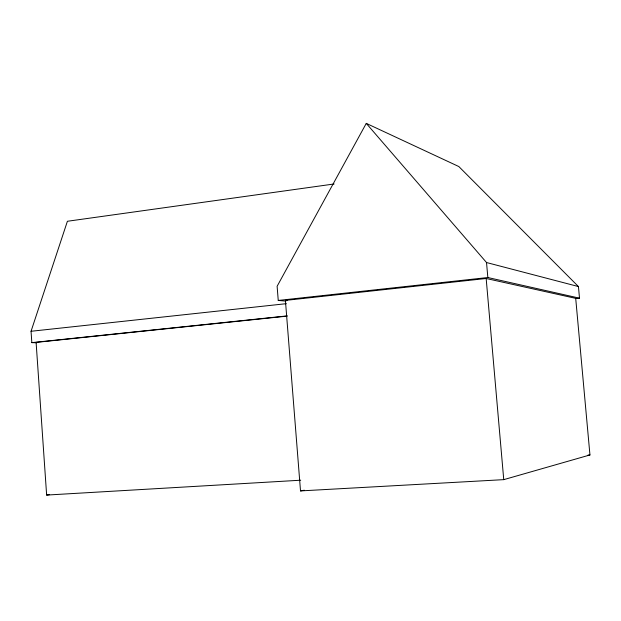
<?xml version="1.0" encoding="UTF-8"?>
<svg xmlns="http://www.w3.org/2000/svg" width="621" height="621" viewBox="0 0 621 621"><rect width="100%" height="100%" fill="white"/><g stroke="black" fill="none" stroke-linecap="round" stroke-linejoin="round"><path stroke-width="0.93" d="M36.67 342.769L31.834 342.629L31.05 331.28L67.402 221.27L334.106 183.979M575.644 298.561L579.502 298.173L578.438 286.56L458.826 166.544L366.266 123.377L277.121 286.265L278.247 300.448L285.901 301.107M503.747 479.645L589.95 454.96L575.706 298.359L486.165 278.495L285.412 300.401L300.51 490.916L503.747 479.645L486.165 278.495M300.51 490.916L304.298 490.225M286.941 316.151L36.103 342.396L46.637 495.069L49.517 494.634M278.247 300.448L487.842 277.533L579.502 298.173M31.05 331.28L286.32 303.677M31.834 342.629L287.29 315.879M588.017 455.077L589.95 454.96M46.637 495.069L300.719 480.212M285.412 300.401L287.337 300.548M366.266 123.377L486.53 262.536L578.438 286.56M486.53 262.536L487.842 277.533"/></g></svg>
